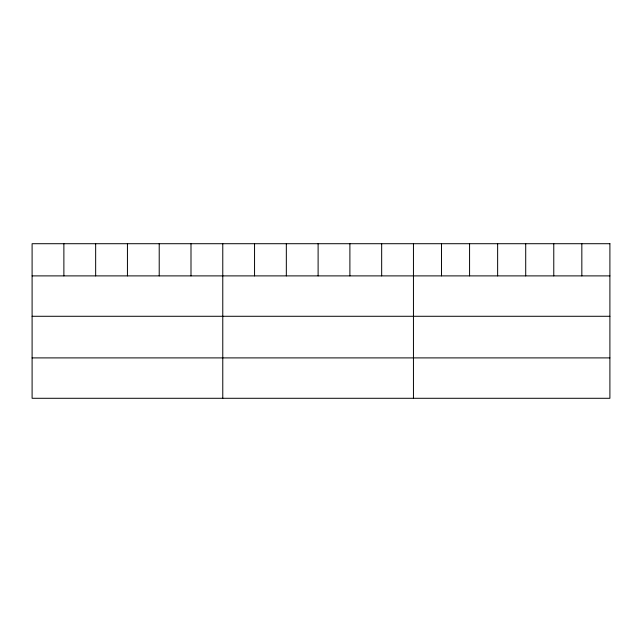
<?xml version="1.0" encoding="UTF-8"?>
<svg xmlns="http://www.w3.org/2000/svg" width="642" height="642" viewBox="0 0 642 642"><rect width="100%" height="100%" fill="white"/><g stroke="black" fill="none" stroke-linecap="round" stroke-linejoin="round"><path stroke-width="0.96" d="M32.1 275.891L609.9 275.891M32.1 316.281L609.9 316.281M32.1 357.899L609.9 357.899M581.837 243.711L581.837 275.891M553.773 243.711L553.773 275.891M525.71 243.711L525.71 275.891M497.638 243.711L497.638 275.891M469.575 243.711L469.575 275.891M441.511 243.711L441.511 275.891M413.448 243.711L413.448 398.289M381.669 243.711L381.669 275.891M349.89 243.711L349.89 275.891M318.111 243.711L318.111 275.891M286.332 243.711L286.332 275.891M254.553 243.711L254.553 275.891M222.774 243.711L222.774 398.289M190.995 243.711L190.995 275.891M159.216 243.711L159.216 275.891M127.437 243.711L127.437 275.891M95.658 243.711L95.658 275.891M63.879 243.711L63.879 275.891M609.9 243.711L32.1 243.711L32.1 398.289L609.9 398.289L609.9 243.711"/></g></svg>
